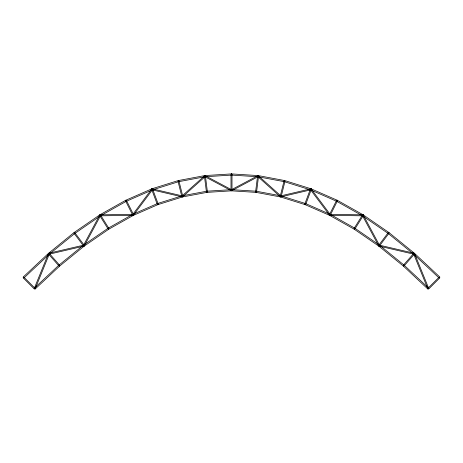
<?xml version="1.0" encoding="UTF-8"?>
<svg xmlns="http://www.w3.org/2000/svg" width="463" height="463" viewBox="0 0 463 463"><rect width="100%" height="100%" fill="white"/><g stroke="black" fill="none" stroke-linecap="round" stroke-linejoin="round"><path stroke-width="0.69" d="M329.911 214.357L329.899 215.341L362.847 215.827L362.859 214.844L329.911 214.357M231.535 173.914L231.465 175.095L258.018 176.75L258.094 175.575L231.535 173.914M231.535 189.662L231.465 190.837L256.062 192.376L256.137 191.196L231.535 189.662M257.567 176.102L255.611 191.723L256.589 191.844L258.545 176.224L257.567 176.102M258.163 175.581L257.943 176.744L284.415 181.704L284.629 180.547L258.163 175.581M256.213 191.207L255.993 192.365L280.595 196.978L280.81 195.82L256.213 191.207M379.22 245.124L379 246.079L413.968 254.222L414.188 253.261L379.22 245.124M152.281 188.863L152.055 189.824L182.185 196.879L182.41 195.918L152.281 188.863M284.045 181.004L280.225 196.277L281.18 196.52L285 181.241L284.045 181.004M284.699 180.558L284.346 181.687L310.656 189.911L311.009 188.782L284.699 180.558M280.879 195.837L280.526 196.96L305.129 204.652L305.482 203.523L280.879 195.837M310.372 189.17L304.845 203.911L305.765 204.258L311.292 189.517L310.372 189.17M48.465 253.556L34.233 288.466L35.142 288.843L49.379 253.927L48.465 253.556M311.072 188.806L310.598 189.888L336.711 201.307L337.186 200.23L311.072 188.806M305.539 203.546L305.071 204.629L329.668 215.393L330.142 214.311L305.539 203.546M336.508 200.548L329.465 214.629L330.345 215.069L337.388 200.988L336.508 200.548M205.178 175.726L204.715 176.6L231.269 190.681L231.731 189.813L205.178 175.726M99.713 215.104L83.456 245.367L84.324 245.836L100.581 215.567L99.713 215.104M337.238 200.253L336.659 201.283L362.564 215.851L363.142 214.82L337.238 200.253M330.194 214.334L329.615 215.364L354.218 229.202L378.775 246.09L379.446 245.118L354.843 228.201L354.172 229.173L354.797 228.172L330.194 214.334M362.436 215.075L354.091 228.427L354.924 228.948L363.27 215.596L362.436 215.075M363.189 214.849L362.517 215.822L388.22 233.491L388.891 232.519L363.189 214.849M151.771 189.049L132.702 214.554L133.489 215.145L152.559 189.639L151.771 189.049M388.162 232.71L378.717 245.309L379.504 245.899L388.949 233.3L388.162 232.71M388.932 232.548L388.185 233.462L413.708 254.199L414.449 253.284L388.932 232.548M379.481 245.141L378.74 246.061L403.337 266.051L404.083 265.131L379.481 245.141M413.708 253.417L403.342 265.264L404.083 265.912L414.449 254.065L413.708 253.417M258.383 175.795L257.729 176.53L280.375 196.763L281.029 196.034L258.383 175.795M414.483 253.313L413.673 254.175L439.04 277.95L439.85 277.088L414.483 253.313M404.112 265.16L403.308 266.022L427.91 289.086L428.715 288.223L404.112 265.16M23.902 277.175L23.208 277.869L34.337 289.005L35.038 288.304L23.902 277.175M439.098 277.175L427.962 288.304L428.663 289.005L439.792 277.869L439.098 277.175M48.517 253.313L23.15 277.088L23.96 277.95L49.327 254.175L48.517 253.313L74.068 232.548L99.811 214.849L100.483 215.822L74.78 233.491L74.109 232.519L74.815 233.462L49.292 254.199L48.551 253.284M58.888 265.16L34.285 288.223L35.09 289.086L59.692 266.022L58.888 265.16L83.519 245.141L84.26 246.061L59.663 266.051L58.917 265.131M204.617 175.795L181.971 196.034L182.625 196.763L205.271 176.53L204.617 175.795M49.292 253.417L48.551 254.065L58.917 265.912L59.658 265.264L49.292 253.417M74.838 232.71L74.051 233.3L83.496 245.899L84.283 245.309L74.838 232.71M311.229 189.049L310.441 189.639L329.511 215.145L330.298 214.554L311.229 189.049M108.157 228.201L83.554 245.118L84.225 246.09L108.828 229.173L133.385 215.364L132.806 214.334L108.203 228.172L108.782 229.202L108.157 228.201M100.564 215.075L99.73 215.596L108.076 228.948L108.909 228.427L100.564 215.075M125.762 200.253L99.858 214.82L100.436 215.851L126.341 201.283L125.762 200.253M363.287 215.104L362.419 215.567L378.676 245.836L379.544 245.367L363.287 215.104M257.822 175.726L231.269 189.813L231.731 190.681L258.285 176.6L257.822 175.726M126.492 200.548L125.612 200.988L132.655 215.069L133.535 214.629L126.492 200.548M151.928 188.806L125.814 200.23L126.289 201.307L152.402 189.888L151.928 188.806M157.461 203.546L132.858 214.311L133.332 215.393L157.929 204.629L157.461 203.546M414.535 253.556L413.621 253.927L427.858 288.843L428.767 288.466L414.535 253.556M152.628 189.17L151.708 189.517L157.235 204.258L158.155 203.911L152.628 189.17M178.301 180.558L151.991 188.782L152.344 189.911L178.654 181.687L178.301 180.558M182.121 195.837L157.518 203.523L157.871 204.652L182.474 196.96L182.121 195.837M178.955 181.004L178 181.241L181.82 196.52L182.775 196.277L178.955 181.004M310.719 188.863L280.59 195.918L280.815 196.879L310.945 189.824L310.719 188.863M83.78 245.124L48.812 253.261L49.032 254.222L84 246.079L83.78 245.124M204.837 175.581L178.371 180.547L178.585 181.704L205.057 176.744L204.837 175.581M206.787 191.207L182.191 195.82L182.405 196.978L207.007 192.365L206.787 191.207M205.433 176.102L204.455 176.224L206.411 191.844L207.389 191.723L205.433 176.102M231.465 173.914L204.906 175.575L204.982 176.75L231.535 175.095L231.465 173.914M231.465 189.662L206.863 191.196L206.938 192.376L231.535 190.837L231.465 189.662M133.089 214.357L100.141 214.844L100.153 215.827L133.101 215.341L133.089 214.357M231.992 174.505L231.008 174.505L231.008 190.247L231.992 190.247L231.992 174.505"/></g></svg>
